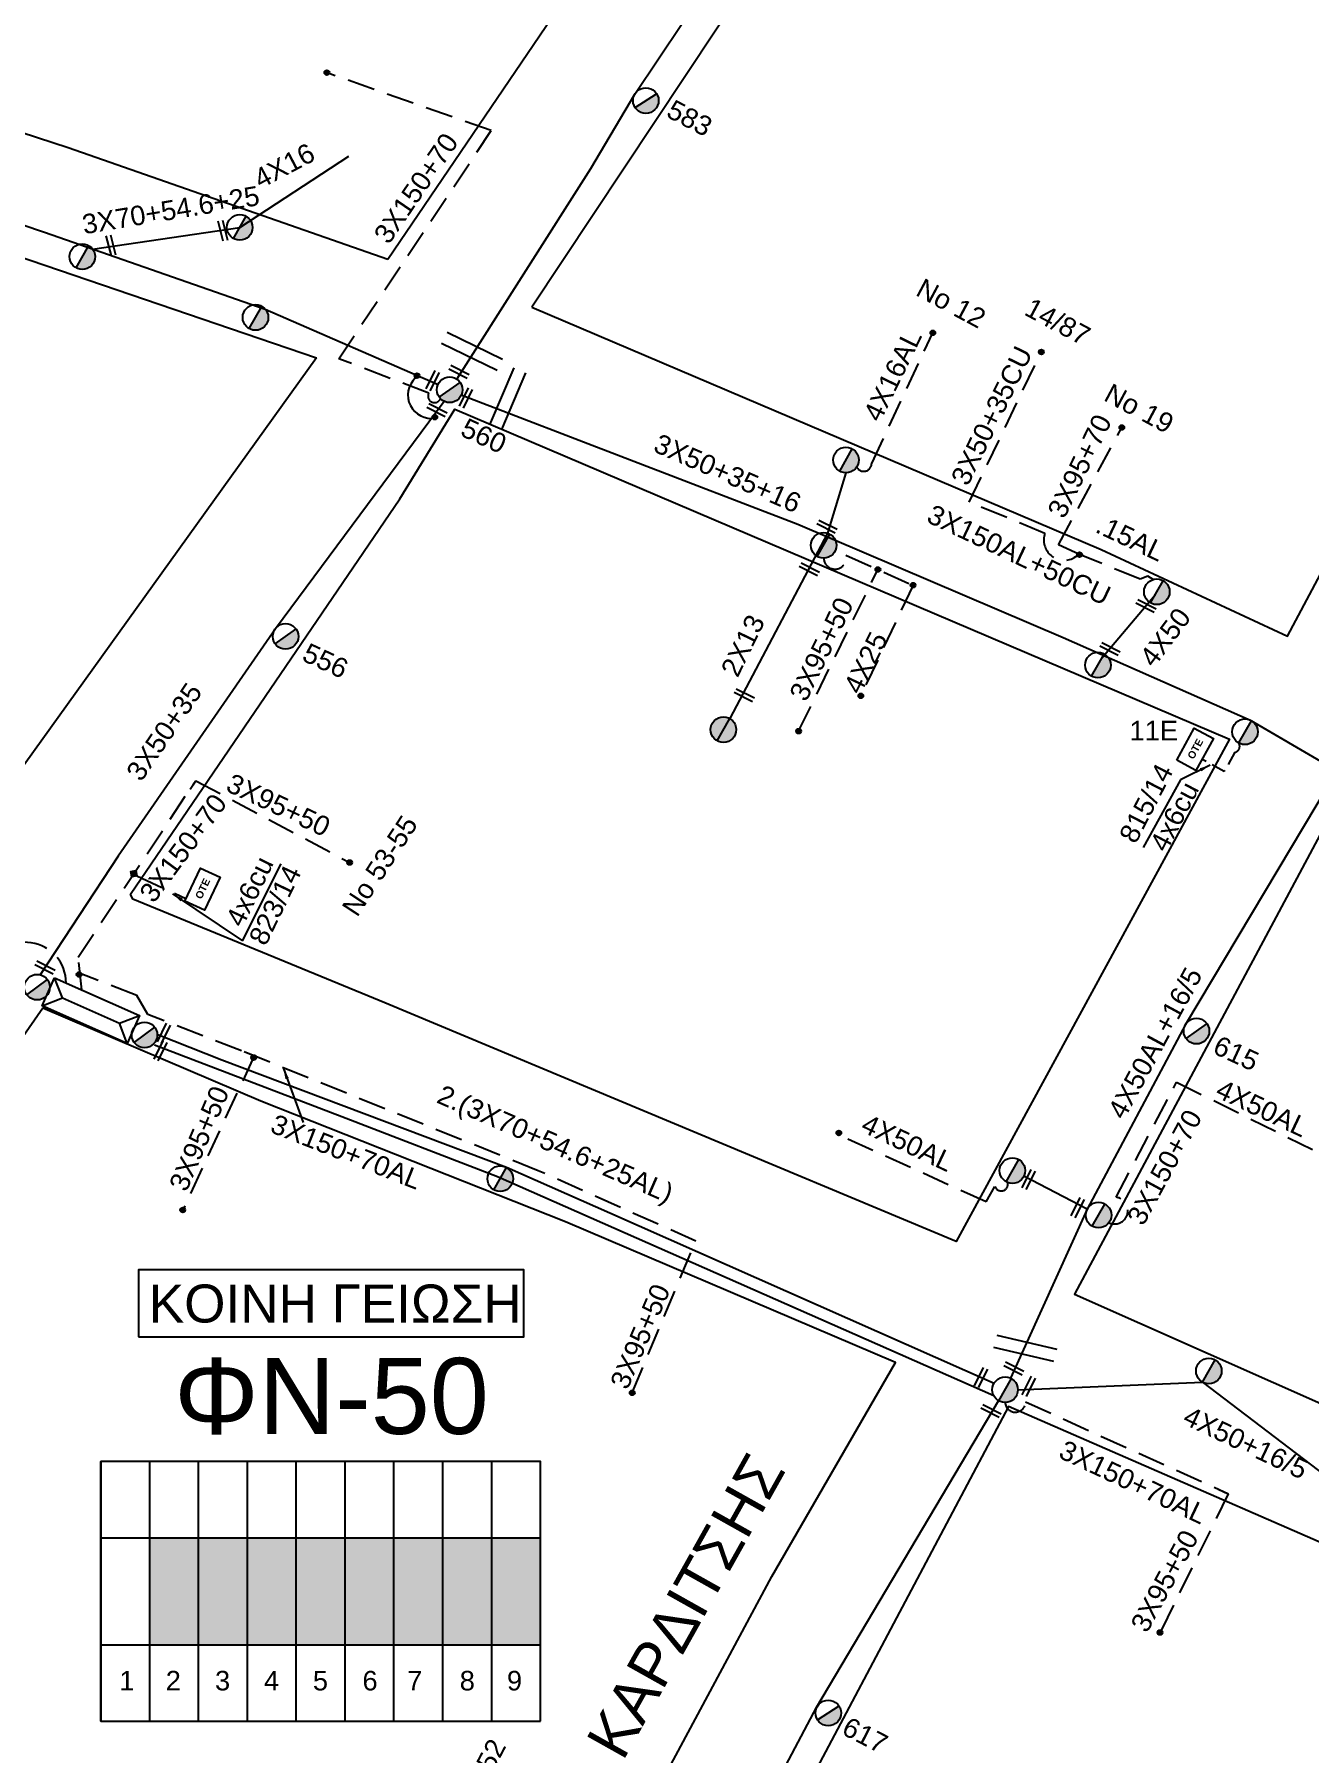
# Model space of a CAD drawing. Header units: millimetres. Extents: x 898 to 5598, y 789 to 3443.
# Drawn here: x 1756.1 to 1873.6, y 916.7 to 1075 of the extents above; entities that cross this region are included whole.
import ezdxf
from ezdxf.enums import TextEntityAlignment as Align

# ---------------------------------------------------------------- set-up
doc = ezdxf.new("R2010")
doc.units = ezdxf.units.MM
doc.linetypes.add('DASHED', pattern=[19.05, 12.7, -6.35])
for name, color, linetype in [('Pillar OTE', 7, 'Continuous'), ('Άγνωστα', 7, 'Continuous'), ('Ασφαλειοκιβώτια Χ.Τ 9 αναχωρήσεων', 7, 'Continuous'), ('Γυμνά εναέρια ΧΤ (3Φ)   4x50CU', 7, 'Continuous'), ('Γυμνά εναέρια ΧΤ και ΦΟΠ (3Φ)   4x50+16AL', 7, 'Continuous'), ('Εναέρια παροχή ΧΤ 4x16', 7, 'SYN_LINE'), ('Επιγραφές - Σχήματα', 7, 'Continuous'), ('Καλώδια ΧΤ   15AL', 7, 'DASHED'), ('Καλώδια ΧΤ   3x150+50AL XLPE', 7, 'DASHED'), ('Καλώδια ΧΤ   3x150+70AL', 7, 'DASHED'), ('Καλώδια ΧΤ   3x150AL+50CU', 7, 'DASHED'), ('Καλώδια ΧΤ   3x95+50 AL XLPE', 7, 'DASHED'), ('Μηχανική τομή', 7, 'Continuous'), ('Στύλος Ξύλινος', 7, 'Continuous'), ('Στύλος Ξύλινος @ 1', 7, 'Continuous'), ('Στύλος ΦΜ', 7, 'Continuous'), ('Στύλος ΦΜ @ 1', 7, 'Continuous'), ('Συνδέσεις', 7, 'Continuous'), ('Συνεστραμμένα ΧΤ   3x70+54.6+25 AL', 7, 'SYN_LINE'), ('Τομή', 7, 'Continuous'), ('Υποσταθμός εναέριος 2 στύλων', 7, 'Continuous'), ('Υποσταθμός πόλεως', 7, 'Continuous'), ('Υπόβαθρο ΔΕΗ', 7, 'Continuous'), ('Υπόγεια καλώδια Παροχών ΧΤ   4x16AL', 7, 'DASHED'), ('Υπόγεια καλώδια Παροχών ΧΤ   4x25', 7, 'DASHED'), ('Υπόγεια καλώδια Παροχών ΧΤ   4x50AL', 7, 'DASHED'), ('Υπόγεια καλώδια Παροχών ΧΤ   4x6', 7, 'DASHED')]:
    doc.layers.add(name, color=color, linetype=linetype)
doc.styles.add('arial', font='arial.ttf')
doc.styles.get("Standard").update_dxf_attribs({"font": 'arial.ttf'})
doc.linetypes.add('SYN_LINE', pattern='A,0.5,-0.0001,["/\\/\\/\\/",Standard,S=0.1,R=0,X=0,Y=-0.05],-0.25', length=0.7501)
doc.dimstyles.new('ISO-25', dxfattribs={"dimtxt": 2.5, "dimasz": 2.5, "dimexe": 1.25, "dimexo": 0.625, "dimtad": 1, "dimtxsty": 'Standard', "dimcen": 2.5, "dimadec": 0, "dimazin": 0, "dimtfac": 1, "dimtmove": 0, "dimatfit": 3, "dimfxl": 1, "dimarcsym": 0})

# ---------------------------------------------------------------- blocks, each defined once
blk = doc.blocks.new('ΥΠΑΡΧΩΝ ΤΣΙΜΕΝΤΕΝΙΟΣ ΣΤΥΛΟΣ')
at = {"layer": 'Στύλος ΦΜ'}
blk.add_hatch(color=7, dxfattribs=at).paths.add_polyline_path([(-1.29, -2.28, 0.574793), (2.62, 0, 0.268822), (1.3, 2.27)])
at = {"layer": 'Στύλος ΦΜ', "color": 7}
blk.add_line((-1.29, -2.28), (1.3, 2.27), dxfattribs=at)
blk.add_circle((0, 0), 2.62, dxfattribs=at)
at = {"layer": 'Στύλος ΦΜ', "flags": 4}
for tag, p in [('ΑΡΙΘΜΟΣ', (-4.68, 8.05)), ('ΤΥΠΟΣ', (-4.91, 3.03))]:
    blk.add_attdef(tag, p, '', height=4, dxfattribs=at)
blk = doc.blocks.new('ΥΠΑΡΧΩΝ ΞΥΛΙΝΟΣ ΣΤΥΛΟΣ')
at = {"layer": 'Στύλος Ξύλινος'}
h = blk.add_hatch(color=7, dxfattribs=at)
h.paths.add_polyline_path([(-2.62, 0, 0.270008), (-1.29, -2.28), (1.3, 2.27, 0.576266)])
h.paths.add_polyline_path([(-1.29, -2.28, 0.574793), (2.62, 0, 0.268822), (1.3, 2.27)])
at = {"layer": 'Στύλος Ξύλινος', "color": 7}
blk.add_line((-1.29, -2.28), (1.3, 2.27), dxfattribs=at)
blk.add_circle((0, 0), 2.62, dxfattribs=at)
at = {"layer": 'Στύλος Ξύλινος', "flags": 4}
for tag, p in [('ΑΡΙΘΜΟΣ', (-4.91, 8.6)), ('ΤΥΠΟΣ', (-4.85, 3.39))]:
    blk.add_attdef(tag, p, '', height=4, dxfattribs=at)
blk = doc.blocks.new('ΑΣΦΑΛΕΙΟΚΙΒΩΤΙΟ ΥΠΟΣΤΑΘΜΟΥ 9 ΑΝΑΧΩΡΗΣΕΩΝ')
at = {"layer": 'Ασφαλειοκιβώτια Χ.Τ 9 αναχωρήσεων', "ltscale": 40}
for p, q in [((-23.8, 40.36), (24.02, 40.36)), ((-9.72, 40.36), (-9.72, -40.64)), ((9.94, 40.36), (9.94, -40.64)), ((-23.8, 31.36), (24.02, 31.36)), ((-23.8, 22.36), (24.02, 22.36)), ((-23.8, 13.36), (24.02, 13.36)), ((-23.8, 4.36), (24.02, 4.36)), ((-23.8, -4.64), (24.02, -4.64)), ((-23.8, -13.64), (24.02, -13.64)), ((-23.8, -22.64), (24.02, -22.64)), ((-23.8, -31.64), (24.02, -31.64))]:
    blk.add_line(p, q, dxfattribs=at)
at = {"layer": 'Ασφαλειοκιβώτια Χ.Τ 9 αναχωρήσεων'}
blk.add_lwpolyline([(-23.8, -40.64), (24.02, -40.64), (24.02, 40.36), (-23.8, 40.36)], close=True, dxfattribs=at)
for s, p in [('1', (-18.13, 36.98)), ('2', (-18.13, 28.42)), ('3', (-18.13, 19.34)), ('4', (-18.13, 10.32)), ('5', (-18.13, 1.31)), ('6', (-18.13, -7.83)), ('7', (-18.13, -16.07)), ('8', (-18.13, -25.75)), ('9', (-18.13, -34.45))]:
    blk.add_text(s, height=3.6, rotation=270, dxfattribs=at).set_placement(p)
at = {"layer": 'Ασφαλειοκιβώτια Χ.Τ 9 αναχωρήσεων', "ltscale": 40}
for tag, height, p in [('ΟΝΟΜΑ', 5, (-0.16, 44.31)), ('ΚΕΙΜΕΝΟ 1', 2, (17.06, 35.59)), ('ΚΕΙΜΕΝΟ 2', 2, (17.06, 26.88)), ('ΚΕΙΜΕΝΟ 3', 2, (17.06, 17.69)), ('ΚΕΙΜΕΝΟ 4', 2, (17.06, 8.71)), ('ΚΕΙΜΕΝΟ 5', 2, (17.06, -0.13)), ('ΚΕΙΜΕΝΟ 6', 2, (17.06, -9.05)), ('ΚΕΙΜΕΝΟ 7', 2, (17.06, -18.13)), ('ΚΕΙΜΕΝΟ 8', 2, (17.06, -26.85)), ('ΚΕΙΜΕΝΟ 9', 2, (17.06, -35.99)), ('ΣΧ', 2, (-0.1, -42.64))]:
    blk.add_attdef(tag, text='', height=height, dxfattribs=at).set_placement(p, align=Align.MIDDLE_CENTER)
blk = doc.blocks.new('ΥΠΟΣΤΑΘΜΟΣ ΕΝΑΕΡΙΟΣ ΕΠΙ 2 ΣΤΥΛΩΝ')
at = {"layer": 'Υποσταθμός εναέριος 2 στύλων', "linetype": 'Continuous'}
for points in [[(-11.97, -2.11, 0.574793), (-8.45, -0.07, 0.268822), (-9.64, 1.98)], [(9.68, -2.15, 0.574793), (13.19, -0.1, 0.268822), (12.01, 1.95)]]:
    blk.add_hatch(color=256, dxfattribs=at).paths.add_polyline_path(points)
for p, q in [((-11.97, -2.11), (-9.64, 1.98)), ((9.68, -2.15), (12.01, 1.95))]:
    blk.add_line(p, q, dxfattribs=at)
for centre in [(-10.81, -0.07), (10.84, -0.1)]:
    blk.add_circle(centre, 2.36, dxfattribs=at)
at = {"layer": 'Υποσταθμός πόλεως', "linetype": 'Continuous', "ltscale": 40}
blk.add_lwpolyline([(-8.57, 2.82), (8.57, 2.82), (8.57, -2.82), (-8.57, -2.82)], close=True, dxfattribs=at)
for points in [[(-5.75, 0), (-8.57, 2.82)], [(-8.57, -2.82), (-5.75, 0)], [(-5.75, 0), (5.75, 0)], [(5.75, 0), (8.57, 2.82)], [(8.57, -2.82), (5.75, 0)]]:
    blk.add_lwpolyline(points, dxfattribs=at)
at = {"layer": 'Υποσταθμός εναέριος 2 στύλων', "ltscale": 40, "flags": 1}
for tag, p in [('ΜΕΤΑΣΧΗΜΑΤΙΣΜΟΣ', (14.09, 2.51)), ('ΙΣΧΥΣ', (14.07, -0.28)), ('ΑΡΙΘΜΟΣ', (14.19, -3))]:
    blk.add_attdef(tag, p, '', height=1.8, dxfattribs=at)
blk = doc.blocks.new('ΤΟΜΗ')
at = {"layer": 'Τομή', "ltscale": 40}
for p, q in [((-5.68, 0), (5.68, 0)), ((5.68, -2.33), (-5.68, -2.33))]:
    blk.add_line(p, q, dxfattribs=at)
blk = doc.blocks.new('ΜΗΧΑΝΙΚΗ ΤΟΜΗ')
at = {"layer": 'Μηχανική τομή', "ltscale": 40}
for p, q in [((-1.89, 0.78), (1.89, 0.78)), ((1.89, 0), (-1.89, 0))]:
    blk.add_line(p, q, dxfattribs=at)
blk = doc.blocks.new('_ΣΥΝΔΕΣΗ')
at = {"layer": 'Συνδέσεις', "linetype": 'SYN_LINE', "ltscale": 40}
blk.add_hatch(color=256, dxfattribs=at).paths.add_polyline_path([(0.5, -0.01, 1), (-0.5, -0.01, 1)])
at = {"layer": 'Συνδέσεις'}
blk.add_circle((0, -0.01), 0.5, dxfattribs=at)
blk = doc.blocks.new('PILLAR ΟΤΕ')
at = {"layer": 'Pillar OTE', "ltscale": 40}
blk.add_lwpolyline([(-3.31, 2.02), (3.39, 2.02), (3.39, -1.99), (-3.31, -1.99)], close=True, dxfattribs=at)
at = {"layer": 'Pillar OTE', "insert": (-1.81, 0.71), "char_height": 1.3575, "width": 109.961, "attachment_point": 1}
blk.add_mtext('{\\fArial|b1|i0|c161|p34;OTE}', dxfattribs=at)
blk = doc.blocks.new('TSONTA XT1')
at = {"ltscale": 40}
h = blk.add_hatch(color=256, dxfattribs=at)
h.dxf.hatch_style = 1
h.paths.add_polyline_path([(595.96, 2487.66), (597.07, 2488.77), (595.96, 2489.87), (594.85, 2488.77)])
blk.add_lwpolyline([(594.85, 2488.77), (595.96, 2489.87), (597.07, 2488.77), (595.96, 2487.66)], close=True, dxfattribs=at)

msp = doc.modelspace()

# ---------------------------------------------------------------- hatches: boundary and pattern name
at = {"layer": 'Ασφαλειοκιβώτια Χ.Τ 9 αναχωρήσεων', "ltscale": 40}
for color, points in [(30, [(1766.71, 926.76), (1771.21, 926.76), (1771.21, 936.59), (1766.71, 936.59)]), (2, [(1771.21, 926.76), (1775.71, 926.76), (1775.71, 936.59), (1771.21, 936.59)]), (6, [(1780.21, 936.59), (1775.71, 936.59), (1775.71, 926.76), (1780.21, 926.76)]), (1, [(1780.21, 926.76), (1784.71, 926.76), (1784.71, 936.59), (1780.21, 936.59)]), (27, [(1784.71, 926.76), (1789.21, 926.76), (1789.21, 936.59), (1784.71, 936.59)]), (151, [(1789.21, 926.76), (1793.71, 926.76), (1793.71, 936.59), (1789.21, 936.59)]), (85, [(1793.71, 926.76), (1798.21, 926.76), (1798.21, 936.59), (1793.71, 936.59)]), (62, [(1798.21, 926.76), (1802.71, 926.76), (1802.71, 936.59), (1798.21, 936.59)])]:
    msp.add_hatch(color=color, dxfattribs=at).paths.add_polyline_path(points)

# ---------------------------------------------------------------- linework, layer by layer
at = {"layer": 'Άγνωστα', "color": 85}
msp.add_lwpolyline([(1795.01, 1043.28), (1807.36, 1062.7), (1811.4, 1069.54), (1826.67, 1092.33), (1836.99, 1108.6), (1851.45, 1130.42), (1865.26, 1149.06)], dxfattribs=at)
at = {"layer": 'Άγνωστα', "color": 151}
for points in [[(1874.96, 1007.88), (1868.19, 1011.84), (1850.87, 1019.46), (1826.42, 1029.91), (1795.4, 1041.82)], [(1830.85, 1034.67), (1829.14, 1029.11), (1820.15, 1012.04)]]:
    msp.add_lwpolyline(points, dxfattribs=at)
at = {"layer": 'Άγνωστα', "color": 6}
msp.add_lwpolyline([(1793.84, 1041.24), (1778.28, 1020.3), (1763.8, 999.37), (1756.62, 988.43)], dxfattribs=at)
at = {"layer": 'Άγνωστα', "color": 151, "linetype": 'DASHED', "ltscale": 0.2}
for points in [[(1826.49, 1010.87), (1833.79, 1025.76)], [(1830.85, 1027.07), (1837.03, 1024.32)]]:
    msp.add_lwpolyline(points, dxfattribs=at)
at = {"layer": 'Άγνωστα', "color": 6, "linetype": 'DASHED', "ltscale": 0.2}
msp.add_arc((1792.94, 1041.72), 0.593, 150.7359, 337.3566, dxfattribs=at)
at = {"layer": 'Άγνωστα', "color": 151, "linetype": 'DASHED', "ltscale": 0.2}
msp.add_arc((1829.84, 1026.84), 1.04, 181.8817, 12.4187, dxfattribs=at)
at = {"layer": 'Γυμνά εναέρια ΧΤ (3Φ)   4x50CU', "color": 151}
msp.add_lwpolyline([(1854.48, 1017.69), (1859.32, 1023.42)], dxfattribs=at)
at = {"layer": 'Γυμνά εναέρια ΧΤ και ΦΟΠ (3Φ)   4x50+16AL', "color": 27}
msp.add_lwpolyline([(1875.45, 1006.17), (1862.13, 983.86), (1853.08, 966.88), (1846, 951.31)], dxfattribs=at)
at = {"layer": 'Γυμνά εναέρια ΧΤ και ΦΟΠ (3Φ)   4x50+16AL', "color": 2}
msp.add_lwpolyline([(1846.69, 950.24), (1863.7, 950.95), (1888.93, 931.73), (1893.73, 922.68)], dxfattribs=at)
at = {"layer": 'Γυμνά εναέρια ΧΤ και ΦΟΠ (3Φ)   4x50+16AL', "color": 151}
msp.add_lwpolyline([(1784.24, 836.11), (1796.65, 862.25), (1809.54, 885.77), (1828.18, 921.03), (1844.91, 949.23)], dxfattribs=at)
at = {"layer": 'Εναέρια παροχή ΧΤ 4x16', "color": 6, "linetype": 'SYN_LINE', "ltscale": 15}
msp.add_lwpolyline([(1775, 1057.26), (1785.05, 1063.82)], dxfattribs=at)
at = {"layer": 'Επιγραφές - Σχήματα', "color": 190}
msp.add_lwpolyline([(1765.67, 955.1), (1801.18, 955.1), (1801.18, 961.28), (1765.67, 961.28)], close=True, dxfattribs=at)
at = {"layer": 'Καλώδια ΧΤ   15AL', "color": 151, "ltscale": 0.2}
msp.add_lwpolyline([(1859.16, 1024.84), (1858.67, 1025.14), (1857.94, 1024.88), (1852.37, 1027.13)], dxfattribs=at)
at = {"layer": 'Καλώδια ΧΤ   3x150+50AL XLPE', "color": 7, "linetype": 'Continuous', "ltscale": 0.2}
msp.add_arc((1792.63, 1041.82), 2.14, 123.7027, 271.1845, dxfattribs=at)
at = {"layer": 'Καλώδια ΧΤ   3x150+70AL', "color": 6, "linetype": 'DASHED', "ltscale": 0.2}
msp.add_lwpolyline([(1792.41, 1042), (1784.13, 1045.17), (1798.17, 1066.17), (1782.9, 1071.54)], dxfattribs=at)
at = {"layer": 'Καλώδια ΧΤ   3x150+70AL', "color": 1, "linetype": 'DASHED', "ltscale": 0.2}
for points in [[(1760.44, 987.05), (1760.13, 990.08), (1770.96, 1006.34)], [(1817.02, 963.92), (1802.5, 970.41), (1775.15, 981.46), (1766.54, 984.79), (1765.51, 986.54), (1760.29, 988.57)]]:
    msp.add_lwpolyline(points, dxfattribs=at)
at = {"layer": 'Καλώδια ΧΤ   3x150+70AL', "color": 27, "linetype": 'DASHED', "ltscale": 0.2}
msp.add_lwpolyline([(1855.06, 965.62, 1.173576), (1855.74, 967.96), (1855.74, 967.96), (1861.02, 978.02)], format="xyb", dxfattribs=at)
at = {"layer": 'Καλώδια ΧΤ   3x150+70AL', "color": 2, "ltscale": 0.2}
msp.add_lwpolyline([(1847.4, 949.12), (1866.08, 940.67)], dxfattribs=at)
at = {"layer": 'Καλώδια ΧΤ   3x150+70AL', "color": 27, "ltscale": 0.2}
msp.add_arc((1755.24, 987.67), 3.77, 0.217, 244.514, dxfattribs=at)
at = {"layer": 'Καλώδια ΧΤ   3x150+70AL', "color": 2, "ltscale": 0.2}
msp.add_arc((1846.45, 949.12), 0.943, 183.5114, 360, dxfattribs=at)
at = {"layer": 'Καλώδια ΧΤ   3x150AL+50CU', "color": 151, "ltscale": 0.2}
msp.add_lwpolyline([(1852.37, 1027.13), (1851.85, 1026.84, -0.686109), (1849.18, 1029.09), (1842.21, 1031.96), (1848.85, 1045.8)], format="xyb", dxfattribs=at)
at = {"layer": 'Καλώδια ΧΤ   3x95+50 AL XLPE', "color": 151, "linetype": 'DASHED', "ltscale": 0.2}
msp.add_lwpolyline([(1852.37, 1027.13), (1850.43, 1028.04), (1856.26, 1038.84)], dxfattribs=at)
at = {"layer": 'Καλώδια ΧΤ   3x95+50 AL XLPE', "color": 1, "linetype": 'DASHED', "ltscale": 0.2}
for points in [[(1770.43, 1005.54), (1770.96, 1006.32), (1785.12, 998.79)], [(1776.34, 981), (1769.78, 966.84)], [(1811.16, 949.96), (1817.02, 963.92)]]:
    msp.add_lwpolyline(points, dxfattribs=at)
at = {"layer": 'Καλώδια ΧΤ   3x95+50 AL XLPE', "color": 2, "linetype": 'DASHED', "ltscale": 0.2}
msp.add_lwpolyline([(1865.14, 941.1), (1866.07, 940.67), (1859.78, 927.88)], dxfattribs=at)
at = {"layer": 'Συνεστραμμένα ΧΤ   3x70+54.6+25 AL', "color": 6, "linetype": 'SYN_LINE', "ltscale": 20}
msp.add_lwpolyline([(1712.03, 1072.06), (1732.38, 1065.14), (1757.02, 1056.81), (1777.33, 1049.74), (1793.27, 1042.81)], dxfattribs=at)
at = {"layer": 'Συνεστραμμένα ΧΤ   3x70+54.6+25 AL', "color": 6, "linetype": 'SYN_LINE', "ltscale": 15}
msp.add_lwpolyline([(1761.45, 1055.27), (1775, 1057.26)], dxfattribs=at)
at = {"layer": 'Συνεστραμμένα ΧΤ   3x70+54.6+25 AL', "color": 151, "linetype": 'SYN_LINE', "ltscale": 20}
msp.add_lwpolyline([(1767.14, 982.01), (1784.4, 975.4), (1798.74, 969.88), (1844.46, 949.72)], dxfattribs=at)
at = {"layer": 'Συνεστραμμένα ΧΤ   3x70+54.6+25 AL', "color": 2, "linetype": 'SYN_LINE', "ltscale": 20}
msp.add_lwpolyline([(1844.49, 950.83), (1809.1, 966.51), (1799.59, 970.69), (1773.34, 980.59), (1767.44, 982.93)], dxfattribs=at)
at = {"layer": 'Υπόβαθρο ΔΕΗ'}
for points in [[(1788.65, 1054.33), (1827.83, 1112.04), (1853, 1150.79), (1790.43, 1169.14), (1789.77, 1169.38), (1769.6, 1087.02), (1752.3, 1092.62), (1771.13, 1175.43), (1719.41, 1190.92), (1671.58, 1205.65), (1638.5, 1180), (1612.48, 1190.01), (1550.25, 1136.75), (1550, 1133.59), (1644.13, 1102.14), (1759.2, 1064.61), (1788.65, 1054.33)], [(1801.9, 1049.93), (1854.37, 1027.59), (1871.52, 1019.64), (1896.67, 1066.85), (1935.93, 1139.77), (1879.82, 1146.29), (1866.68, 1148.18), (1830.15, 1092.45), (1801.9, 1049.93)], [(1782.06, 1045.25), (1750.41, 1001.24), (1671.55, 1027.11), (1668.28, 1028.04), (1570.4, 1059.57), (1507.64, 1081.11), (1496.16, 1084.85), (1496.57, 1090.28), (1539.63, 1127.48), (1590.31, 1109.71), (1688.61, 1077.11), (1782.06, 1045.25)], [(1764.93, 995.87), (1789.76, 1032.26), (1794.81, 1040.53), (1866.18, 1010.13), (1840.99, 963.9), (1788.38, 985.88), (1765.15, 995.4), (1764.93, 995.87)], [(1894.87, 939.99), (1923.07, 984.65), (1876.69, 1005.37), (1851.91, 959.04), (1894.87, 939.99)], [(1861.68, 1006.4), (1858.22, 1000.16)], [(1775.26, 991.56), (1778.82, 998.67)], [(1775.05, 841.76), (1824.02, 933.04), (1835.42, 952.76), (1805, 965.69), (1776.93, 976.82), (1756.87, 985.36), (1739.57, 960.54), (1718.88, 872.47), (1775.05, 841.76)], [(1785.46, 835.38), (1807.58, 823.02), (1817.51, 816.53), (1849.48, 868.58), (1874.48, 909.63), (1888.23, 930.23), (1845.81, 948.71), (1829.51, 917.95), (1812.44, 885.75), (1795.87, 856.02), (1785.46, 835.38)]]:
    msp.add_lwpolyline(points, dxfattribs=at)
at = {"layer": 'Υπόγεια καλώδια Παροχών ΧΤ   4x16AL', "color": 151, "ltscale": 0.2}
msp.add_lwpolyline([(1831.83, 1035.2, 0.771648), (1833.22, 1035.52), (1833.22, 1035.52), (1838.85, 1047.55)], format="xyb", dxfattribs=at)
at = {"layer": 'Υπόγεια καλώδια Παροχών ΧΤ   4x25', "color": 151, "ltscale": 0.2}
msp.add_lwpolyline([(1837.03, 1024.32), (1832.22, 1014.14)], dxfattribs=at)
at = {"layer": 'Υπόγεια καλώδια Παροχών ΧΤ   4x50AL', "color": 27, "linetype": 'DASHED', "ltscale": 0.2}
for points in [[(1861.02, 978.02), (1861.31, 978.55), (1874.85, 971.84)], [(1843.75, 967.55), (1844.57, 968.96)]]:
    msp.add_lwpolyline(points, dxfattribs=at)
msp.add_lwpolyline([(1843.75, 967.55), (1843.75, 967.55, -0.438691), (1843.75, 967.55), (1830, 973.77)], format="xyb", dxfattribs=at)
at = {"layer": 'Υπόγεια καλώδια Παροχών ΧΤ   4x50AL', "color": 27, "linetype": 'SYN_LINE', "ltscale": 8}
msp.add_lwpolyline([(1853.08, 966.88), (1847.25, 969.92), (1847.25, 969.92)], dxfattribs=at)
at = {"layer": 'Υπόγεια καλώδια Παροχών ΧΤ   4x50AL', "color": 27, "linetype": 'DASHED', "ltscale": 0.2}
msp.add_arc((1845.15, 969.17), 0.619, 199.1213, 15.0348, dxfattribs=at)
at = {"layer": 'Υπόγεια καλώδια Παροχών ΧΤ   4x6', "color": 151, "linetype": 'DASHED', "ltscale": 0.1}
msp.add_lwpolyline([(1867.03, 1009.79, -0.539443), (1866.66, 1008.93), (1865.7, 1007.17), (1863.63, 1008.3)], format="xyb", dxfattribs=at)
at = {"layer": 'Υπόγεια καλώδια Παροχών ΧΤ   4x6', "color": 1, "linetype": 'DASHED', "ltscale": 0.2}
msp.add_lwpolyline([(1765.53, 997.57), (1770.11, 995.44)], dxfattribs=at)

# ---------------------------------------------------------------- block references
at = {"layer": 'Pillar OTE'}
for p, xscale, yscale, zscale, rotation in [((1863.01, 1009.18), 0.4999999999999999, 0.4999999999999999, 0.4999999999999999, 61.4917727509235), ((1771.57, 996.31), 0.5, 0.5, 0.5, 64.88623095588301)]:
    msp.add_blockref('PILLAR ΟΤΕ', p, dxfattribs=dict(at, xscale=xscale, yscale=yscale, zscale=zscale, rotation=rotation))
at = {"layer": 'Ασφαλειοκιβώτια Χ.Τ 9 αναχωρήσεων', "xscale": 0.5, "yscale": 0.5, "zscale": 0.5, "rotation": 90}
msp.add_blockref('ΑΣΦΑΛΕΙΟΚΙΒΩΤΙΟ ΥΠΟΣΤΑΘΜΟΥ 9 ΑΝΑΧΩΡΗΣΕΩΝ', (1782.39, 931.62), dxfattribs=at)
at = {"layer": 'Μηχανική τομή'}
for p, xscale, yscale, zscale, rotation in [((1773.63, 1057.01), 0.4999999999999994, 0.4999999999999994, 0.4999999999999994, 103.9279304843167), ((1763.32, 1055.66), 0.4999999999999996, 0.4999999999999996, 0.4999999999999996, 104.2926263888363), ((1792.94, 1043.06), 0.4999999999999995, 0.4999999999999995, 0.4999999999999995, 63.70707487867689), ((1795.29, 1044.14), 0.4999999999999998, 0.4999999999999998, 0.4999999999999998, 153.0940910941707), ((1796, 1041.48), 0.4999999999999995, 0.4999999999999995, 0.4999999999999995, 63.70707487867689), ((1793.27, 1040.61), 0.4999999999999998, 0.4999999999999998, 0.4999999999999998, 153.0940910941707), ((1829.19, 1029.89), 0.4999999999999998, 0.4999999999999998, 0.4999999999999998, 153.0940910941707), ((1827.57, 1025.96), 0.4999999999999998, 0.4999999999999998, 0.4999999999999998, 153.0940910941707), ((1858.58, 1022.58), 0.4999999999999998, 0.4999999999999998, 0.4999999999999998, 153.0940910941707), ((1855.26, 1018.62), 0.4999999999999998, 0.4999999999999998, 0.4999999999999998, 153.0940910941707), ((1821.57, 1014.36), 0.4999999999999998, 0.4999999999999998, 0.4999999999999998, 153.0940910941707), ((1757.15, 989.29), 0.4999999999999998, 0.4999999999999998, 0.4999999999999998, 153.0940910941707), ((1768.18, 982.96), 0.4999999999999995, 0.4999999999999995, 0.4999999999999995, 63.70707487867689), ((1767.87, 981.36), 0.4999999999999995, 0.4999999999999995, 0.4999999999999995, 63.70707487867689), ((1847.85, 969.51), 0.4999999999999995, 0.4999999999999995, 0.4999999999999995, 63.70707487867689), ((1852.36, 966.92), 0.4999999999999995, 0.4999999999999995, 0.4999999999999995, 63.70707487867689), ((1843.46, 951.28), 0.4999999999999995, 0.4999999999999995, 0.4999999999999995, 63.70707487867689), ((1846.4, 952.37), 0.4999999999999998, 0.4999999999999998, 0.4999999999999998, 153.0940910941707), ((1847.86, 950.46), 0.4999999999999995, 0.4999999999999995, 0.4999999999999995, 63.70707487867689), ((1844.29, 948.45), 0.4999999999999998, 0.4999999999999998, 0.4999999999999998, 153.0940910941707)]:
    msp.add_blockref('ΜΗΧΑΝΙΚΗ ΤΟΜΗ', p, dxfattribs=dict(at, xscale=xscale, yscale=yscale, zscale=zscale, rotation=rotation))
at = {"layer": 'Στύλος Ξύλινος @ 1', "ltscale": 40, "xscale": 0.4499999999998181, "yscale": 0.4499999999998181, "zscale": 0.4499999999998181}
msp.add_blockref('ΥΠΑΡΧΩΝ ΞΥΛΙΝΟΣ ΣΤΥΛΟΣ', (1819.56, 1011.02), dxfattribs=at)
at = {"layer": 'Στύλος ΦΜ @ 1', "ltscale": 40}
ref = msp.add_blockref('ΥΠΑΡΧΩΝ ΤΣΙΜΕΝΤΕΝΙΟΣ ΣΤΥΛΟΣ', (1812.41, 1068.94), dxfattribs=dict(at, xscale=0.449999999999818, yscale=0.449999999999818, zscale=0.449999999999818, rotation=332.3303308357497))
ref.add_attrib('ΤΥΠΟΣ', '583', (1814.18, 1067.51), dxfattribs={"layer": 'Στύλος ΦΜ', "height": 1.8, "rotation": 332.3303, "flags": 4})
at = {"layer": 'Στύλος ΦΜ @ 1', "ltscale": 40, "xscale": 0.4499999999998181, "yscale": 0.4499999999998181, "zscale": 0.4499999999998181}
for p in [(1775, 1057.26), (1760.5, 1054.57), (1776.45, 1048.97), (1830.85, 1035.85), (1828.79, 1027.99), (1859.49, 1023.71), (1854.06, 1016.96), (1799, 969.67), (1846.18, 970.42), (1854.12, 966.32), (1864.28, 951.97), (1845.51, 950.24)]:
    msp.add_blockref('ΥΠΑΡΧΩΝ ΤΣΙΜΕΝΤΕΝΙΟΣ ΣΤΥΛΟΣ', p, dxfattribs=at)
at = {"layer": 'Στύλος ΦΜ @ 1', "ltscale": 40}
ref = msp.add_blockref('ΥΠΑΡΧΩΝ ΤΣΙΜΕΝΤΕΝΙΟΣ ΣΤΥΛΟΣ', (1794.34, 1042.31), dxfattribs=dict(at, xscale=0.4499999999998181, yscale=0.4499999999998181, zscale=0.4499999999998181, rotation=335.1664341792768))
ref.add_attrib('ΤΥΠΟΣ', '560', (1795.21, 1038.14), dxfattribs={"layer": 'Στύλος ΦΜ', "height": 1.8, "rotation": 335.1664, "flags": 4})
ref = msp.add_blockref('ΥΠΑΡΧΩΝ ΤΣΙΜΕΝΤΕΝΙΟΣ ΣΤΥΛΟΣ', (1779.22, 1019.6), dxfattribs=dict(at, xscale=0.4499999999998181, yscale=0.4499999999998181, zscale=0.4499999999998181, rotation=335.1664341792768))
ref.add_attrib('ΤΥΠΟΣ', '556', (1780.62, 1017.43), dxfattribs={"layer": 'Στύλος ΦΜ', "height": 1.8, "rotation": 335.1664, "flags": 4})
ref = msp.add_blockref('ΥΠΑΡΧΩΝ ΤΣΙΜΕΝΤΕΝΙΟΣ ΣΤΥΛΟΣ', (1867.61, 1010.82), dxfattribs=dict(at, xscale=0.4499999999998181, yscale=0.4499999999998181, zscale=0.4499999999998181))
ref.add_attrib('ΑΡΙΘΜΟΣ', '11E', (1856.97, 1010.03), dxfattribs={"layer": 'Στύλος ΦΜ', "height": 1.8, "flags": 4})
ref = msp.add_blockref('ΥΠΑΡΧΩΝ ΤΣΙΜΕΝΤΕΝΙΟΣ ΣΤΥΛΟΣ', (1863.14, 983.26), dxfattribs=dict(at, xscale=0.4499999999998181, yscale=0.4499999999998181, zscale=0.4499999999998181, rotation=335.1664341792768))
ref.add_attrib('ΤΥΠΟΣ', '615', (1864.52, 981.28), dxfattribs={"layer": 'Στύλος ΦΜ', "height": 1.8, "rotation": 335.1664, "flags": 4})
ref = msp.add_blockref('ΥΠΑΡΧΩΝ ΤΣΙΜΕΝΤΕΝΙΟΣ ΣΤΥΛΟΣ', (1829.22, 920.48), dxfattribs=dict(at, xscale=0.4499999999998181, yscale=0.4499999999998181, zscale=0.4499999999998181, rotation=332.819637595579))
ref.add_attrib('ΤΥΠΟΣ', '617', (1830.34, 918.59), dxfattribs={"layer": 'Στύλος ΦΜ', "height": 1.8, "rotation": 332.8196, "flags": 4})
at = {"layer": 'Συνδέσεις', "xscale": 0.4499999999999886, "yscale": 0.4499999999999886, "zscale": 0.4499999999999886}
for p in [(1783.03, 1071.52), (1838.85, 1047.56), (1848.85, 1045.8), (1791.33, 1043.62), (1792.97, 1039.79), (1856.26, 1038.84), (1852.37, 1027.13), (1833.79, 1025.77), (1837.03, 1024.33), (1832.22, 1014.14), (1826.49, 1010.88), (1785.13, 998.79), (1760.2, 988.48), (1776.28, 980.83), (1830.19, 973.89), (1769.75, 966.8), (1811.16, 949.96), (1859.78, 927.89)]:
    msp.add_blockref('_ΣΥΝΔΕΣΗ', p, dxfattribs=at)
at = {"layer": 'Συνδέσεις', "xscale": 0.3075184835441075, "yscale": 0.3075184835441075, "zscale": 0.3075184835441075, "rotation": 56.3349927952104}
msp.add_blockref('TSONTA XT1', (2300.64, 420.97), dxfattribs=at)
at = {"layer": 'Τομή'}
for p, xscale, yscale, zscale, rotation in [((1796.66, 1046.38), 0.4999999999999999, 0.4999999999999999, 0.4999999999999999, 334.1578477355765), ((1799.16, 1041.71), 0.4999999999999999, 0.4999999999999999, 0.4999999999999999, 67.06671815682607), ((1847.5, 954.62), 0.5, 0.5, 0.5, 347.0681716269895)]:
    msp.add_blockref('ΤΟΜΗ', p, dxfattribs=dict(at, xscale=xscale, yscale=yscale, zscale=zscale, rotation=rotation))
at = {"layer": 'Υποσταθμός εναέριος 2 στύλων', "xscale": 0.4999999999999999, "yscale": 0.4999999999999999, "zscale": 0.4999999999999999, "rotation": 336.1196951630569}
msp.add_blockref('ΥΠΟΣΤΑΘΜΟΣ ΕΝΑΕΡΙΟΣ ΕΠΙ 2 ΣΤΥΛΩΝ', (1761.29, 985.15), dxfattribs=at)

# ---------------------------------------------------------------- texts
at = {"ltscale": 40, "insert": (1768.95, 953.17), "char_height": 7, "width": 94.4586, "attachment_point": 1, "style": 'arial'}
msp.add_mtext('ΦN-50', dxfattribs=at)
at = {"ltscale": 40, "insert": (1806.8, 917.91), "char_height": 4, "width": 94.4586, "attachment_point": 1, "rotation": 60.7205, "style": 'arial'}
msp.add_mtext('KAPΔITΣHΣ', dxfattribs=at)
at = {"layer": 'Άγνωστα', "ltscale": 40, "char_height": 1.8, "attachment_point": 1, "style": 'arial'}
for s, insert, width, rotation in [('3X150+70', (1787.24, 1056.62), 31.6072, 55.668), ('3X70+54.6+25', (1760.36, 1058.4), 31.6072, 9.4502), ('\\pt1.8,3.6;No 12', (1838.01, 1052.65), 10.9389, 331.8823), ('\\pt1.8,3.6;14/87', (1848.01, 1050.86), 10.9389, 331.8823), ('3X50+35CU', (1840.45, 1034.14), 31.6072, 64.0622), ('\\pt1.8,3.6;No 19', (1855.33, 1042.97), 10.9389, 331.8823), ('3X95+70', (1849.34, 1031.13), 31.6072, 64.0622), ('3X50+35+16', (1813.71, 1038.33), 31.6072, 336.4285), ('3X95+50', (1825.56, 1014.28), 31.6072, 64.0622), ('2X13', (1819.25, 1016.52), 31.6072, 64.0622), ('4X50', (1857.77, 1017.73), 31.6072, 53.0855), ('3X50+35', (1764.43, 1007.15), 31.6072, 55.668), ('3X95+50', (1774.37, 1007.06), 31.6072, 334.734), ('3X150+70', (1765.63, 996.02), 31.6072, 53.5698), ('\\pt1.8,3.6;No 53-55', (1784.31, 994.66), 10.9389, 56.7716), ('4X50AL+16/5', (1854.88, 975.87), 31.6072, 61.5549), ('\\pt16.2;3X95+50', (1768.43, 969.08), 31.6072, 66.7925), ('2.(3X70+54.6+25AL)', (1793.75, 978.37), 31.6072, 336.4285), ('3X150+70', (1856.65, 966.09), 31.6072, 61.5549), ('\\pt16.2;3X95+50', (1809.06, 950.85), 31.6072, 66.7925), ('4X50+16/5', (1862.53, 948.79), 31.6072, 334.734), ('3X95+50', (1856.99, 928.61), 31.6072, 61.5549), ('\\pt1.8,3.6,5.4;No 52', (1794.88, 912.35), 10.9389, 62.2461)]:
    msp.add_mtext(s, dxfattribs=dict(at, insert=insert, width=width, rotation=rotation))
at = {"layer": 'Εναέρια παροχή ΧΤ 4x16', "ltscale": 20, "insert": (1776.08, 1062.37), "char_height": 1.8, "width": 31.6072, "attachment_point": 1, "rotation": 27.8818, "style": 'arial'}
msp.add_mtext('4X16', dxfattribs=at)
at = {"layer": 'Επιγραφές - Σχήματα', "color": 190, "insert": (1766.62, 959.93), "char_height": 3.5, "width": 35.1311, "attachment_point": 1}
msp.add_mtext('KOINH ΓΕΙΩΣΗ', dxfattribs=at)
at = {"layer": 'Καλώδια ΧΤ   15AL', "ltscale": 0.2, "insert": (1854.48, 1030.88), "char_height": 1.8, "width": 31.6072, "attachment_point": 1, "rotation": 334.734, "style": 'arial'}
msp.add_mtext('.15AL', dxfattribs=at)
at = {"layer": 'Καλώδια ΧΤ   3x150+70AL', "ltscale": 0.2, "char_height": 1.8, "width": 31.6072, "attachment_point": 1, "style": 'arial'}
for insert, rotation in [((1778.35, 975.67), 338.465), ((1851.09, 945.67), 334.734)]:
    msp.add_mtext('3X150+70AL', dxfattribs=dict(at, insert=insert, rotation=rotation))
at = {"layer": 'Καλώδια ΧΤ   3x150AL+50CU', "ltscale": 0.2, "insert": (1838.93, 1031.82), "char_height": 1.8, "width": 31.6072, "attachment_point": 1, "rotation": 334.734, "style": 'arial'}
msp.add_mtext('3X150AL+50CU', dxfattribs=at)
at = {"layer": 'Υπόγεια καλώδια Παροχών ΧΤ   4x16AL', "ltscale": 0.2, "insert": (1832.37, 1040.02), "char_height": 1.8, "width": 31.6072, "attachment_point": 1, "rotation": 64.0622, "style": 'arial'}
msp.add_mtext('4X16AL', dxfattribs=at)
at = {"layer": 'Υπόγεια καλώδια Παροχών ΧΤ   4x25', "ltscale": 0.2, "insert": (1830.56, 1014.94), "char_height": 1.8, "width": 31.6072, "attachment_point": 1, "rotation": 64.0622, "style": 'arial'}
msp.add_mtext('4X25', dxfattribs=at)
at = {"layer": 'Υπόγεια καλώδια Παροχών ΧΤ   4x50AL', "color": 7, "ltscale": 0.2, "char_height": 1.8, "attachment_point": 1}
for s, insert, rotation in [('815/14', (1855.93, 1001.24), 62.6195), ('4x6cu', (1858.75, 1000.46), 62.6195), ('4x6cu', (1773.63, 993.5), 64.1595), ('823/14', (1775.76, 991.79), 64.1595)]:
    msp.add_mtext_dynamic_manual_height_columns(s, width=1.8, gutter_width=12.5, heights=[0.118], dxfattribs=dict(at, insert=insert, rotation=rotation))
at = {"layer": 'Υπόγεια καλώδια Παροχών ΧΤ   4x50AL', "ltscale": 0.2, "char_height": 1.8, "width": 31.6072, "attachment_point": 1, "rotation": 334.734, "style": 'arial'}
for insert in [(1865.54, 978.89), (1832.87, 975.7)]:
    msp.add_mtext('4X50AL', dxfattribs=dict(at, insert=insert))

# ---------------------------------------------------------------- leaders
at = {"layer": 'Επιγραφές - Σχήματα', "ltscale": 40}
for points in [[(1864.41, 1007.76), (1861.68, 1006.4)], [(1768.82, 995.9), (1775.26, 991.56)], [(1779.02, 979.83), (1780.84, 974.86)]]:
    msp.add_leader(points, dimstyle='ISO-25', override={"dimasz": 1, "dimtad": 0}, dxfattribs=at)

doc.saveas('drawing.dxf')
